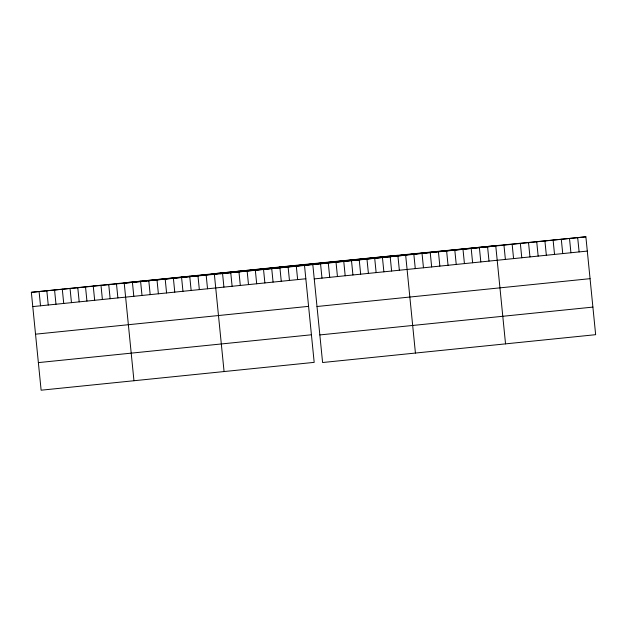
<?xml version="1.0" encoding="UTF-8"?>
<svg xmlns="http://www.w3.org/2000/svg" width="627" height="627" viewBox="0 0 627 627"><rect width="100%" height="100%" fill="white"/><g stroke="black" fill="none" stroke-linecap="round" stroke-linejoin="round"><path stroke-width="0.94" d="M304.408 264.484L314.182 362.367L41.123 390.198L31.35 292.315L304.408 264.484L585.877 236.802L595.65 334.685L322.591 362.516L312.818 264.633L585.877 236.802M124.232 283.185L397.299 255.354M219.936 273.772L492.994 245.941M32.776 306.595L305.835 278.764M314.245 278.913L587.303 251.082M35.527 334.183L308.594 306.352M316.996 306.501L590.062 278.67M38.365 362.61L311.431 334.779M319.833 334.928L592.899 307.097M31.35 292.315L312.818 264.633M577.686 237.641L579.113 251.921M569.496 238.472L570.923 252.752M561.306 239.31L562.732 253.59M553.116 240.141L554.534 254.429M544.918 240.98L546.344 255.26M536.728 241.818L538.154 256.098M528.537 242.649L529.964 256.929M520.347 243.488L521.774 257.768M512.157 244.318L513.576 258.598M503.959 245.157L505.386 259.437M505.542 343.87L495.769 245.988L214.301 273.67L224.074 371.545M487.579 246.826L489.005 261.106M479.389 247.657L480.815 261.937M471.198 248.496L472.617 262.776M463 249.327L464.427 263.606M454.81 250.165L456.237 264.445M446.62 250.996L448.046 265.276M438.43 251.835L439.856 266.114M430.232 252.665L431.658 266.945M422.042 253.504L423.468 267.784M413.851 254.335L415.278 268.622M415.427 353.056L405.661 255.173L124.193 282.855L133.959 380.73M397.926 255.965L399.352 270.245M390.19 256.749L391.609 271.029M382.446 257.54L383.873 271.82M374.711 258.324L376.137 272.612M366.975 259.116L368.402 273.396M359.24 259.907L360.666 274.187M351.504 260.691L352.93 274.971M343.768 261.483L345.195 275.762M336.033 262.266L337.451 276.554M328.289 263.058L329.716 277.338M320.554 263.849L321.98 278.129M296.218 265.323L297.645 279.603M288.028 266.154L289.455 280.434M279.838 266.992L281.264 281.272M271.648 267.823L273.066 282.103M263.45 268.662L264.876 282.942M255.26 269.492L256.686 283.772M247.069 270.331L248.496 284.611M238.879 271.162L240.306 285.442M230.681 272L232.108 286.28M222.491 272.831L223.917 287.111M206.111 274.501L207.537 288.781M197.92 275.339L199.339 289.619M189.722 276.17L191.149 290.458M181.532 277.009L182.959 291.289M173.342 277.839L174.768 292.127M165.152 278.678L166.578 292.958M156.962 279.517L158.38 293.797M148.764 280.347L150.19 294.627M140.573 281.186L142 295.466M132.383 282.017L133.81 296.297M116.457 283.639L117.876 297.919M108.714 284.431L110.14 298.711M100.978 285.222L102.405 299.502M93.243 286.006L94.669 300.286M85.507 286.798L86.934 301.078M77.772 287.581L79.198 301.861M70.036 288.373L71.462 302.653M62.3 289.165L63.719 303.444M54.557 289.948L55.983 304.228M46.821 290.74L48.248 305.02M39.086 291.524L40.512 305.804"/></g></svg>
